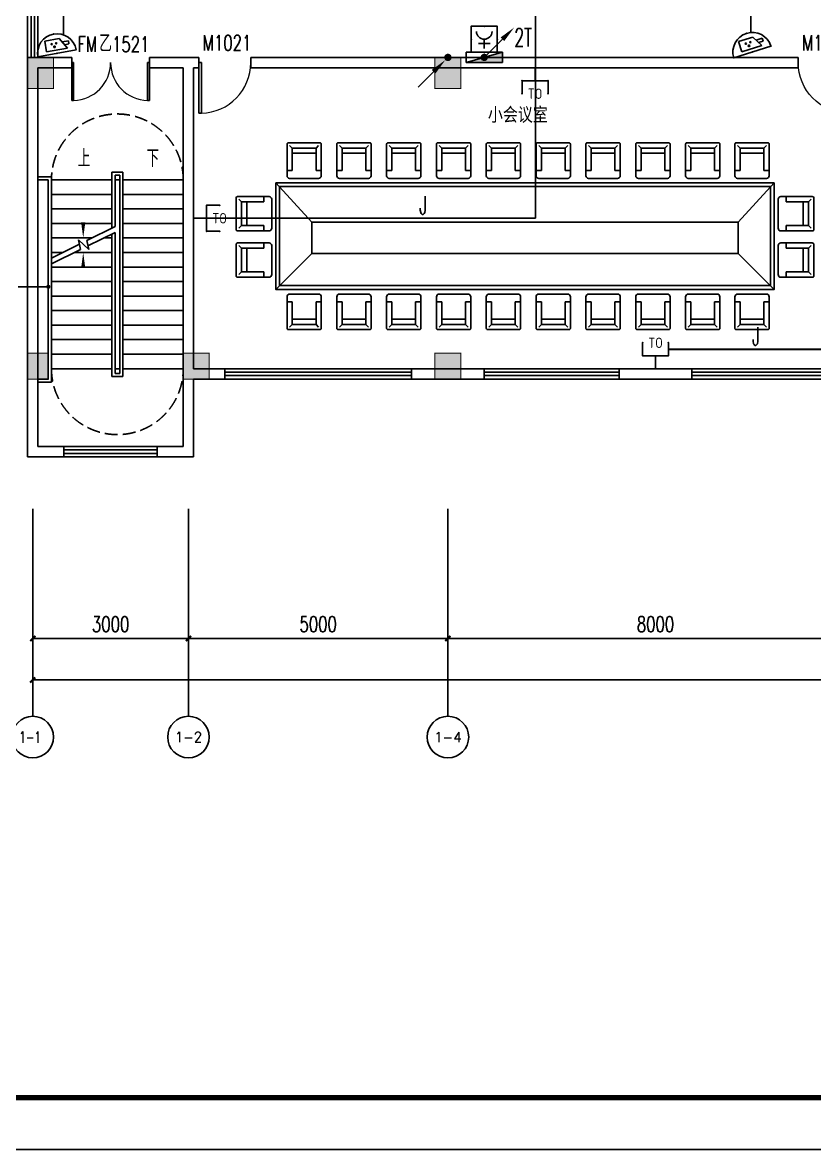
# Model space of a CAD drawing. Extents: x -6243262 to 3079315, y -2914302 to 172723.
# Drawn here: x -5780678 to -5765419, y -799772 to -778051 of the extents above; entities that cross this region are included whole.
import ezdxf
from ezdxf.enums import TextEntityAlignment as Align

# ---------------------------------------------------------------- set-up
doc = ezdxf.new("R2010")
doc.units = 0
doc.header["$LTSCALE"] = 1000
doc.linetypes.add('DASH', pattern=[0.35, 0.25, -0.1])
doc.linetypes.add('DOTE', pattern=[2.42, 2, -0.2, 0.02, -0.2])
for name, color, linetype in [('0-柱网', 2, 'Continuous'), ('AXIS', 3, 'Continuous'), ('AXIS_TEXT', 7, 'Continuous'), ('DIM_LEAD', 3, 'Continuous'), ('DIM_SYMB', 3, 'Continuous'), ('DOOR_FIRE', 4, 'Continuous'), ('DOOR_FIRE_TEXT', 7, 'Continuous'), ('EQUIP-安防', 3, 'Continuous'), ('EQUIP-消防', 3, 'Continuous'), ('EQUIP-通讯', 3, 'Continuous'), ('EQUIP_消火栓', 7, 'Continuous'), ('fur', 253, 'Continuous'), ('HANDRAIL', 3, 'Continuous'), ('LWIRE', 4, 'Continuous'), ('PUB_TEXT', 7, 'Continuous'), ('PUB_TITLE', 4, 'Continuous'), ('STAIR', 2, 'Continuous'), ('TEL_TEXT', 7, 'Continuous'), ('WALL', 9, 'Continuous'), ('WINDOW', 4, 'Continuous'), ('WINDOW_TEXT', 7, 'Continuous'), ('WIRE-消防', 5, 'DOTE'), ('WIRE-通讯', 4, 'Continuous')]:
    doc.layers.add(name, color=color, linetype=linetype)
doc.styles.add('-宋体', font='', dxfattribs={"width": 0.8})
doc.styles.add('_TCH_AXIS', font='COMPLEX', dxfattribs={"bigfont": 'GBCBIG'})
doc.styles.add('_TCH_DIM', font='SIMPLEX', dxfattribs={"bigfont": 'GBCBIG'})
doc.styles.add('_TCH_DIM_T3', font='SIMPLEX', dxfattribs={"width": 0.705882, "bigfont": 'GBCBIG'})
doc.styles.add('_TCH_WINDOW', font='SIMPLEX', dxfattribs={"height": 3.5, "bigfont": 'GBCBIG'})
doc.styles.add('_TEL_ATTDEF', font='gbenor', dxfattribs={"bigfont": 'gbcbig'})
doc.styles.add('_TEL_DIM', font='SIMPLEX', dxfattribs={"width": 0.8, "height": 3.5, "bigfont": 'HZTXT'})
doc.styles.add('COMPLEX', font='COMPLEX')
doc.styles.get("Standard").update_dxf_attribs({"font": 'gbenor.shx', "bigfont": 'gbcbig.shx'})
doc.styles.get('-宋体').set_extended_font_data('SimSun')
doc.dimstyles.new('_TCH_ARCH&&100', dxfattribs={"dimtxt": 297.5, "dimasz": 100, "dimexe": 250, "dimexo": 300, "dimgap": 126.25, "dimtad": 1, "dimdec": 0, "dimzin": 0, "dimdsep": 46, "dimtxsty": '_TCH_DIM_T3', "dimblk": 'ARCHTICK', "dimcen": 0.09, "dimclrt": 7, "dimazin": 2, "dimtfac": 1, "dimtdec": 0, "dimtix": 1, "dimtmove": 2, "dimatfit": 3, "dimfxl": 0, "dimtolj": 1, "dimtzin": 0, "dimarcsym": 0})

# ---------------------------------------------------------------- blocks, each defined once
blk = doc.blocks.new('1#柱网')
at = {"layer": '0-柱网'}
for points in [[(494005, 85967), (494005, 85367), (494505, 85367), (494505, 85967)], [(501855, 85967), (501855, 85367), (502355, 85367), (502355, 85967)], [(494005, 80267), (494005, 79767), (494405, 79767), (494405, 80267)], [(497005, 80267), (497005, 79767), (497505, 79767), (497505, 80267)], [(501855, 80267), (501855, 79767), (502355, 79767), (502355, 80267)]]:
    blk.add_hatch(color=0, dxfattribs=at).paths.add_polyline_path(points)
at = {"layer": '0-柱网', "color": 0, "const_width": 20}
for points in [[(494005, 85967), (494005, 85367), (494505, 85367), (494505, 85967), (494005, 85967)], [(501855, 85967), (501855, 85367), (502355, 85367), (502355, 85967), (501855, 85967)], [(494005, 80267), (494005, 79767), (494405, 79767), (494405, 80267), (494005, 80267)], [(497005, 80267), (497005, 79767), (497505, 79767), (497505, 80267), (497005, 80267)], [(501855, 80267), (501855, 79767), (502355, 79767), (502355, 80267), (501855, 80267)]]:
    blk.add_lwpolyline(points, dxfattribs=at)
blk = doc.blocks.new('_AXISO')
at = {"color": 0}
blk.add_circle((0, 0), 0.5, dxfattribs=at)
at = {"layer": 'AXIS_TEXT', "color": 0, "style": 'COMPLEX', "width": 1.041667}
blk.add_attdef('A', text='', height=0.56, dxfattribs=at).set_placement((-0.25, -0.28), (0.25, -0.28), align=Align.FIT)
blk = doc.blocks.new('$WINLIB2D$00000001')
at = {"color": 0}
for points in [[(-0.5, 0.5), (-0.5, -0.5)], [(-0.5, 0.5), (0.5, 0.5)], [(0.5, -0.5), (0.5, 0.5)], [(0.5, 0.1667), (-0.5, 0.1667)], [(0.5, -0.1667), (-0.5, -0.1667)], [(-0.5, -0.5), (0.5, -0.5)]]:
    blk.add_lwpolyline(points, dxfattribs=at)
blk = doc.blocks.new('$DorLib2D$00000001')
at = {"color": 0}
for p, q in [((0.45, 0.975), (0.5, 0.975)), ((0.45, 0), (0.45, 0.975)), ((0.5, 0), (0.5, 0.975)), ((0.5, 0), (0.45, 0))]:
    blk.add_line(p, q, dxfattribs=at)
at = {"color": 0, "lineweight": 13}
blk.add_arc((0.475, 0), 0.975, 91.4693, 180, dxfattribs=at)
blk = doc.blocks.new('$DorLib2D$00000002')
at = {"color": 0}
for p, q in [((-0.5, 0), (-0.5, 0.4875)), ((-0.475, 0.4875), (-0.5, 0.4875)), ((-0.475, 0), (-0.475, 0.4875)), ((0.475, 0), (0.475, 0.4875)), ((0.475, 0.4875), (0.5, 0.4875)), ((0.5, 0), (0.5, 0.4875)), ((-0.5, 0), (-0.475, 0)), ((0.5, 0), (0.475, 0))]:
    blk.add_line(p, q, dxfattribs=at)
at = {"color": 0, "lineweight": 13}
for centre, start, end in [((-0.4875, 0), 0, 88.53072), ((0.4875, 0), 91.46928, 180)]:
    blk.add_arc(centre, 0.4875, start, end, dxfattribs=at)
blk = doc.blocks.new('_ArchTick')
at = {"color": 0, "linetype": 'ByBlock', "const_width": 0.4}
blk.add_lwpolyline([(-0.5, -0.5), (0.5, 0.5)], dxfattribs=at)
blk = doc.blocks.new('*D86')
at = {"layer": 'AXIS', "color": 0, "lineweight": -2, "transparency": 16777216}
for p, q in [((1357095, -788352), (1357095, -791602)), ((1397095, -788352), (1397095, -791602)), ((1357095, -791352), (1397095, -791352))]:
    blk.add_line(p, q, dxfattribs=at)
at = {"layer": 'Defpoints', "color": 0, "transparency": 16777216}
for p in [(1357095, -788052), (1397095, -788052), (1397095, -791352)]:
    blk.add_point(p, dxfattribs=at)
at = {"layer": 'AXIS', "color": 0, "lineweight": -2, "transparency": 16777216, "xscale": 100, "yscale": 100, "zscale": 100, "rotation": 180}
blk.add_blockref('_ArchTick', (1357095, -791352), dxfattribs=at)
at = {"layer": 'AXIS', "color": 0, "lineweight": -2, "transparency": 16777216, "xscale": 100, "yscale": 100, "zscale": 100}
blk.add_blockref('_ArchTick', (1397095, -791352), dxfattribs=at)
at = {"layer": 'AXIS', "color": 7, "transparency": 16777216, "insert": (1377095, -791077), "char_height": 297.5, "attachment_point": 5, "style": '_TCH_DIM_T3'}
blk.add_mtext('\\A1;40000', dxfattribs=at)
blk = doc.blocks.new('*D94')
at = {"layer": 'AXIS', "color": 0, "lineweight": -2, "transparency": 16777216}
for p, q in [((1365095, -788352), (1365095, -790802)), ((1373095, -788352), (1373095, -790802)), ((1365095, -790552), (1373095, -790552))]:
    blk.add_line(p, q, dxfattribs=at)
at = {"layer": 'Defpoints', "color": 0, "transparency": 16777216}
for p in [(1365095, -788052), (1373095, -788052), (1373095, -790552)]:
    blk.add_point(p, dxfattribs=at)
at = {"layer": 'AXIS', "color": 0, "lineweight": -2, "transparency": 16777216, "xscale": 100, "yscale": 100, "zscale": 100, "rotation": 180}
blk.add_blockref('_ArchTick', (1365095, -790552), dxfattribs=at)
at = {"layer": 'AXIS', "color": 0, "lineweight": -2, "transparency": 16777216, "xscale": 100, "yscale": 100, "zscale": 100}
blk.add_blockref('_ArchTick', (1373095, -790552), dxfattribs=at)
at = {"layer": 'AXIS', "color": 7, "transparency": 16777216, "insert": (1369095, -790277), "char_height": 297.5, "attachment_point": 5, "style": '_TCH_DIM_T3'}
blk.add_mtext('\\A1;8000', dxfattribs=at)
blk = doc.blocks.new('*D95')
at = {"layer": 'AXIS', "color": 0, "lineweight": -2, "transparency": 16777216}
for p, q in [((1360095, -788352), (1360095, -790802)), ((1365095, -788352), (1365095, -790802)), ((1360095, -790552), (1365095, -790552))]:
    blk.add_line(p, q, dxfattribs=at)
at = {"layer": 'Defpoints', "color": 0, "transparency": 16777216}
for p in [(1360095, -788052), (1365095, -788052), (1365095, -790552)]:
    blk.add_point(p, dxfattribs=at)
at = {"layer": 'AXIS', "color": 0, "lineweight": -2, "transparency": 16777216, "xscale": 100, "yscale": 100, "zscale": 100, "rotation": 180}
blk.add_blockref('_ArchTick', (1360095, -790552), dxfattribs=at)
at = {"layer": 'AXIS', "color": 0, "lineweight": -2, "transparency": 16777216, "xscale": 100, "yscale": 100, "zscale": 100}
blk.add_blockref('_ArchTick', (1365095, -790552), dxfattribs=at)
at = {"layer": 'AXIS', "color": 7, "transparency": 16777216, "insert": (1362595, -790277), "char_height": 297.5, "attachment_point": 5, "style": '_TCH_DIM_T3'}
blk.add_mtext('\\A1;5000', dxfattribs=at)
blk = doc.blocks.new('*D96')
at = {"layer": 'AXIS', "color": 0, "lineweight": -2, "transparency": 16777216}
for p, q in [((1357095, -788352), (1357095, -790802)), ((1360095, -788352), (1360095, -790802)), ((1357095, -790552), (1360095, -790552))]:
    blk.add_line(p, q, dxfattribs=at)
at = {"layer": 'Defpoints', "color": 0, "transparency": 16777216}
for p in [(1357095, -788052), (1360095, -788052), (1360095, -790552)]:
    blk.add_point(p, dxfattribs=at)
at = {"layer": 'AXIS', "color": 0, "lineweight": -2, "transparency": 16777216, "xscale": 100, "yscale": 100, "zscale": 100, "rotation": 180}
blk.add_blockref('_ArchTick', (1357095, -790552), dxfattribs=at)
at = {"layer": 'AXIS', "color": 0, "lineweight": -2, "transparency": 16777216, "xscale": 100, "yscale": 100, "zscale": 100}
blk.add_blockref('_ArchTick', (1360095, -790552), dxfattribs=at)
at = {"layer": 'AXIS', "color": 7, "transparency": 16777216, "insert": (1358595, -790277), "char_height": 297.5, "attachment_point": 5, "style": '_TCH_DIM_T3'}
blk.add_mtext('\\A1;3000', dxfattribs=at)
blk = doc.blocks.new('$equip$00001847')
for p, q in [((-0.5, 0.499), (-0.5, 0.999)), ((0.5, 0.999), (0.5, 0.499)), ((0.5, 0.499), (-0.5, 0.499)), ((0, 0.5), (0, 0))]:
    blk.add_line(p, q)
for p in [(-0.5, 0.999), (0.5, 0.999), (-0.5, 0.499), (0.5, 0.499), (0, 0)]:
    blk.add_point(p)
at = {"color": 7, "style": '_TEL_DIM'}
blk.add_attdef('$TEXT$', text='', height=0.4, dxfattribs=at).set_placement((0, 0.999), align=Align.MIDDLE_CENTER)
at = {"color": 7, "style": '_TEL_DIM', "flags": 1}
blk.add_attdef('A', text='', height=0.00002, dxfattribs=at).set_placement((0, 0), align=Align.MIDDLE_CENTER)
blk = doc.blocks.new('$equip$00002353')
for p, q in [((0.75, 0), (-0.75, 0)), ((-0.517, -0.393), (-0.517, -0.273)), ((-0.517, -0.273), (-0.341, -0.273)), ((-0.517, -0.393), (-0.273, -0.393)), ((-0.427, -0.123), (0.383, -0.123)), ((-0.427, -0.123), (-0.187, -0.543)), ((0.383, -0.123), (0.383, -0.543)), ((0.383, -0.543), (-0.187, -0.543))]:
    blk.add_line(p, q)
at = {"const_width": 0.04}
for points in [[(-0.75, 0), (-0.779, 0)], [(0.75, 0), (0.779, 0)]]:
    blk.add_lwpolyline(points, dxfattribs=at)
blk.add_lwpolyline([(0.75, 0, -1), (-0.75, 0), (0.75, 0), (0.75, 0, -1), (-0.75, 0, -1.517539)], format="xyb", dxfattribs=at)
for centre, radius in [((-0.038, -0.38), 0.024), ((0.052, -0.26), 0.03), ((0.142, -0.38), 0.024)]:
    blk.add_circle(centre, radius)
blk.add_arc((0, 0), 0.75, 180, 0)
for p in [(-0.75, 0), (0, 0), (0.75, 0), (0, -0.75)]:
    blk.add_point(p)
for points in [[(-0.059, -0.368), (-0.017, -0.368), (-0.062, -0.38), (-0.014, -0.38)], [(-0.059, -0.392), (-0.017, -0.392), (-0.062, -0.38), (-0.014, -0.38)], [(-0.05, -0.359), (-0.026, -0.359), (-0.059, -0.368), (-0.017, -0.368)], [(-0.05, -0.401), (-0.026, -0.401), (-0.059, -0.392), (-0.017, -0.392)], [(-0.038, -0.356), (-0.038, -0.356), (-0.05, -0.359), (-0.026, -0.359)], [(-0.038, -0.404), (-0.038, -0.404), (-0.05, -0.401), (-0.026, -0.401)], [(0.026, -0.245), (0.078, -0.245), (0.022, -0.26), (0.082, -0.26)], [(0.026, -0.275), (0.078, -0.275), (0.022, -0.26), (0.082, -0.26)], [(0.037, -0.234), (0.067, -0.234), (0.026, -0.245), (0.078, -0.245)], [(0.037, -0.286), (0.067, -0.286), (0.026, -0.275), (0.078, -0.275)], [(0.052, -0.23), (0.052, -0.23), (0.037, -0.234), (0.067, -0.234)], [(0.052, -0.29), (0.052, -0.29), (0.037, -0.286), (0.067, -0.286)], [(0.121, -0.368), (0.163, -0.368), (0.118, -0.38), (0.166, -0.38)], [(0.121, -0.392), (0.163, -0.392), (0.118, -0.38), (0.166, -0.38)], [(0.13, -0.359), (0.154, -0.359), (0.121, -0.368), (0.163, -0.368)], [(0.13, -0.401), (0.154, -0.401), (0.121, -0.392), (0.163, -0.392)], [(0.142, -0.356), (0.142, -0.356), (0.13, -0.359), (0.154, -0.359)], [(0.142, -0.404), (0.142, -0.404), (0.13, -0.401), (0.154, -0.401)]]:
    blk.add_solid(points)
at = {"color": 7, "style": '_TEL_DIM', "flags": 1}
blk.add_attdef('A', text='', height=0.00002, dxfattribs=at).set_placement((0, 0), align=Align.MIDDLE_CENTER)
blk = doc.blocks.new('$equip$00002656')
for p, q in [((-0.5, 1), (-0.5, 0)), ((0.5, 1), (-0.5, 1)), ((0.5, 0), (0.5, 1)), ((0, 0.5), (0, 0.15)), ((-0.5, 0), (0.5, 0)), ((-0.219, 0.331), (0.222, 0.331))]:
    blk.add_line(p, q)
at = {"const_width": 0.04}
blk.add_lwpolyline([(-0.5, 1), (0.5, 1), (0.5, 0), (-0.5, 0), (-0.5, 1), (0.5, 1)], dxfattribs=at)
blk.add_arc((0, 0.8), 0.3, 180, 0)
for p in [(0, 1), (-0.5, 0.5), (0.5, 0.5), (0, 0)]:
    blk.add_point(p)
at = {"color": 7, "flags": 1}
for tag, height, p in [('B', 0.4, (0.762, 0.292)), ('A', 0.00002, (0, 0))]:
    blk.add_attdef(tag, text='', height=height, dxfattribs=at).set_placement(p, align=Align.MIDDLE_CENTER)
blk = doc.blocks.new('$TelecSys$00000081')
for p, q in [((0.104, 0.104), (0.104, 0.104)), ((-0.104, -0.104), (-0.104, -0.104)), ((-1.15, -1.15), (-0.55, -0.55))]:
    blk.add_line(p, q)
at = {"const_width": 0.142}
blk.add_lwpolyline([(0.071, 0, 1), (-0.071, 0, 1)], format="xyb", close=True, dxfattribs=at)
blk.add_solid([(-0.62, -0.48), (-0.48, -0.62), (-0.1, -0.1)])
at = {"width": 0.8, "flags": 9}
blk.add_attdef('A', (0, 0), '', height=0.00002, rotation=180, dxfattribs=at)
blk = doc.blocks.new('$TelecSys$00000079')
for p, q in [((0.7, 0.7), (0, 0)), ((0.104, 0.104), (0.104, 0.104)), ((-0.104, -0.104), (-0.104, -0.104))]:
    blk.add_line(p, q)
at = {"const_width": 0.142}
blk.add_lwpolyline([(-0.071, 0, 1), (0.071, 0, 1)], format="xyb", close=True, dxfattribs=at)
blk.add_solid([(0.63, 0.77), (0.77, 0.63), (1.15, 1.15)])
at = {"width": 0.8, "flags": 9}
blk.add_attdef('A', (0, 0), '', height=0.00002, dxfattribs=at)
blk = doc.blocks.new('$TwtSys$00000434')
for p, q in [((-0.5, 0.5), (-0.5, -0.5)), ((-0.5, -0.5), (0.5, 0.5)), ((0.5, 0.5), (-0.5, 0.5)), ((0.5, -0.5), (0.5, 0.5)), ((-0.5, -0.5), (0.5, -0.5))]:
    blk.add_line(p, q)
blk.add_solid([(0.5, -0.5), (0.5, 0.5), (-0.5, -0.5)])
blk = doc.blocks.new('22')
at = {"color": 8, "linetype": 'DASH'}
for centre, start, end in [((1358725.1, -781712.2), 359.99984, 180.00017), ((1358725.1, -785352.2), 179.99983, 0.00016)]:
    blk.add_arc(centre, 1270, start, end, dxfattribs=at)
at = {"layer": 'AXIS', "color": 8}
for p, q in [((1357095.1, -788052.2), (1357095.1, -792052.2)), ((1360095.1, -788052.2), (1360095.1, -792052.2)), ((1365095.1, -788052.2), (1365095.1, -792052.2))]:
    blk.add_line(p, q, dxfattribs=at)
at = {"layer": 'DIM_LEAD', "color": 8}
blk.add_line((1357395.1, -783772.2), (1356811.4, -783772.2), dxfattribs=at)
at = {"layer": 'DIM_LEAD', "color": 8, "const_width": 40}
blk.add_lwpolyline([(1357415.1, -783772.2, 1), (1357375.1, -783772.2, 1)], format="xyb", close=True, dxfattribs=at)
at = {"layer": 'DIM_SYMB', "color": 8}
for points in [[(1358067.6, -781572.2, 0, 0, 0), (1358067.6, -782832.2, 0, 80, 0), (1358067.6, -782532.2, 0, 0, 0)], [(1359382.6, -781572.2, 0, 0, 0), (1359382.6, -786102.2, 0, 0, 0), (1358067.6, -786102.2, 0, 0, 0), (1358067.6, -783112.2, 0, 80, 0), (1358067.6, -783412.2, 0, 0, 0)]]:
    blk.add_lwpolyline(points, format="xyseb", dxfattribs=at)
at = {"layer": 'fur', "color": 8}
for p, q in [((1362095.8, -781099.1), (1362045, -781048.3)), ((1362095.8, -781530.9), (1362095.8, -781099.1)), ((1362095.8, -781099.1), (1362553, -781099.1)), ((1362553, -781099.1), (1362603.8, -781048.3)), ((1362553, -781099.1), (1362553, -781530.9)), ((1363055.8, -781099.1), (1363005, -781048.3)), ((1363055.8, -781530.9), (1363055.8, -781099.1)), ((1363055.8, -781099.1), (1363513, -781099.1)), ((1363513, -781099.1), (1363563.8, -781048.3)), ((1363513, -781099.1), (1363513, -781530.9)), ((1364015.8, -781099.1), (1363965, -781048.3)), ((1364015.8, -781530.9), (1364015.8, -781099.1)), ((1364015.8, -781099.1), (1364473, -781099.1)), ((1364473, -781099.1), (1364523.8, -781048.3)), ((1364473, -781099.1), (1364473, -781530.9)), ((1364975.8, -781099.1), (1364925, -781048.3)), ((1364975.8, -781530.9), (1364975.8, -781099.1)), ((1364975.8, -781099.1), (1365433, -781099.1)), ((1365433, -781099.1), (1365483.8, -781048.3)), ((1365433, -781099.1), (1365433, -781530.9)), ((1365935.8, -781099.1), (1365885, -781048.3)), ((1365935.8, -781530.9), (1365935.8, -781099.1)), ((1365935.8, -781099.1), (1366393, -781099.1)), ((1366393, -781099.1), (1366443.8, -781048.3)), ((1366393, -781099.1), (1366393, -781530.9)), ((1366895.8, -781099.1), (1366845, -781048.3)), ((1366895.8, -781530.9), (1366895.8, -781099.1)), ((1366895.8, -781099.1), (1367353, -781099.1)), ((1367353, -781099.1), (1367403.8, -781048.3)), ((1367353, -781099.1), (1367353, -781530.9)), ((1367855.8, -781099.1), (1367805, -781048.3)), ((1367855.8, -781530.9), (1367855.8, -781099.1)), ((1367855.8, -781099.1), (1368313, -781099.1)), ((1368313, -781099.1), (1368363.8, -781048.3)), ((1368313, -781099.1), (1368313, -781530.9)), ((1368815.8, -781099.1), (1368765, -781048.3)), ((1368815.8, -781530.9), (1368815.8, -781099.1)), ((1368815.8, -781099.1), (1369273, -781099.1)), ((1369273, -781099.1), (1369323.8, -781048.3)), ((1369273, -781099.1), (1369273, -781530.9)), ((1369775.8, -781099.1), (1369725, -781048.3)), ((1369775.8, -781530.9), (1369775.8, -781099.1)), ((1369775.8, -781099.1), (1370233, -781099.1)), ((1370233, -781099.1), (1370283.8, -781048.3)), ((1370233, -781099.1), (1370233, -781530.9)), ((1370726.8, -781099.1), (1370676, -781048.3)), ((1370726.8, -781530.9), (1370726.8, -781099.1)), ((1370726.8, -781099.1), (1371184, -781099.1)), ((1371184, -781099.1), (1371234.8, -781048.3)), ((1371184, -781099.1), (1371184, -781530.9)), ((1362095.8, -781200.7), (1362553, -781200.7)), ((1363055.8, -781200.7), (1363513, -781200.7)), ((1364015.8, -781200.7), (1364473, -781200.7)), ((1364975.8, -781200.7), (1365433, -781200.7)), ((1365935.8, -781200.7), (1366393, -781200.7)), ((1366895.8, -781200.7), (1367353, -781200.7)), ((1367855.8, -781200.7), (1368313, -781200.7)), ((1368815.8, -781200.7), (1369273, -781200.7)), ((1369775.8, -781200.7), (1370233, -781200.7)), ((1370726.8, -781200.7), (1371184, -781200.7)), ((1362095.8, -781530.9), (1361994.2, -781530.9)), ((1362654.6, -781530.9), (1362553, -781530.9)), ((1363055.8, -781530.9), (1362954.2, -781530.9)), ((1363614.6, -781530.9), (1363513, -781530.9)), ((1364015.8, -781530.9), (1363914.2, -781530.9)), ((1364574.6, -781530.9), (1364473, -781530.9)), ((1364975.8, -781530.9), (1364874.2, -781530.9)), ((1365534.6, -781530.9), (1365433, -781530.9)), ((1365935.8, -781530.9), (1365834.2, -781530.9)), ((1366494.6, -781530.9), (1366393, -781530.9)), ((1366895.8, -781530.9), (1366794.2, -781530.9)), ((1367454.6, -781530.9), (1367353, -781530.9)), ((1367855.8, -781530.9), (1367754.2, -781530.9)), ((1368414.6, -781530.9), (1368313, -781530.9)), ((1368815.8, -781530.9), (1368714.2, -781530.9)), ((1369374.6, -781530.9), (1369273, -781530.9)), ((1369775.8, -781530.9), (1369674.2, -781530.9)), ((1370334.6, -781530.9), (1370233, -781530.9)), ((1370726.8, -781530.9), (1370625.2, -781530.9)), ((1371285.6, -781530.9), (1371184, -781530.9)), ((1362473.4, -782528.7), (1361780.4, -781769.9)), ((1371307.5, -781841.9), (1361852.4, -781841.9)), ((1361852.4, -781841.9), (1361852.4, -783755.1)), ((1371379.5, -781769.1), (1370686.5, -782528)), ((1371307.5, -783754.4), (1371307.5, -781841.1)), ((1361115.6, -782136.6), (1361064.8, -782085.8)), ((1361547.4, -782136.6), (1361115.6, -782136.6)), ((1361115.6, -782136.6), (1361115.6, -782593.8)), ((1361217.2, -782136.6), (1361217.2, -782593.8)), ((1361547.4, -782136.6), (1361547.4, -782035)), ((1371611.8, -782136.6), (1371611.8, -782035)), ((1371611.8, -782136.6), (1372043.6, -782136.6)), ((1371942, -782136.6), (1371942, -782593.8)), ((1372043.6, -782136.6), (1372094.4, -782085.8)), ((1372043.6, -782136.6), (1372043.6, -782593.8)), ((1361115.6, -782593.8), (1361064.8, -782644.6)), ((1361115.6, -782593.8), (1361547.4, -782593.8)), ((1361547.4, -782695.4), (1361547.4, -782593.8)), ((1370686.5, -782528.7), (1362473.4, -782528.7)), ((1362473.4, -782528.7), (1362473.4, -783134.1)), ((1370686.5, -783134.1), (1370686.5, -782528)), ((1371611.8, -782695.4), (1371611.8, -782593.8)), ((1372043.6, -782593.8), (1371611.8, -782593.8)), ((1372043.6, -782593.8), (1372094.4, -782644.6)), ((1361115.6, -783030.5), (1361064.8, -782979.7)), ((1361547.4, -783030.5), (1361115.6, -783030.5)), ((1361115.6, -783030.5), (1361115.6, -783487.7)), ((1361217.2, -783030.5), (1361217.2, -783487.7)), ((1361547.4, -783030.5), (1361547.4, -782928.9)), ((1371611.8, -783030.5), (1371611.8, -782928.9)), ((1371611.8, -783030.5), (1372043.6, -783030.5)), ((1371942, -783030.5), (1371942, -783487.7)), ((1372043.6, -783030.5), (1372094.4, -782979.7)), ((1372043.6, -783030.5), (1372043.6, -783487.7)), ((1362473.4, -783134.1), (1361780.4, -783827.1)), ((1362473.4, -783134.1), (1370686.5, -783134.1)), ((1370686.5, -783133.4), (1371379.5, -783826.4)), ((1361115.6, -783487.7), (1361064.8, -783538.5)), ((1361115.6, -783487.7), (1361547.4, -783487.7)), ((1361547.4, -783589.3), (1361547.4, -783487.7)), ((1371611.8, -783589.3), (1371611.8, -783487.7)), ((1372043.6, -783487.7), (1371611.8, -783487.7)), ((1372043.6, -783487.7), (1372094.4, -783538.5)), ((1371307.5, -783748.2), (1361852.4, -783748.2)), ((1362095.8, -784066.1), (1361994.2, -784066.1)), ((1362095.8, -784066.1), (1362095.8, -784497.9)), ((1362553, -784497.9), (1362553, -784066.1)), ((1362654.6, -784066.1), (1362553, -784066.1)), ((1363055.8, -784066.1), (1362954.2, -784066.1)), ((1363055.8, -784066.1), (1363055.8, -784497.9)), ((1363513, -784497.9), (1363513, -784066.1)), ((1363614.6, -784066.1), (1363513, -784066.1)), ((1364015.8, -784066.1), (1363914.2, -784066.1)), ((1364015.8, -784066.1), (1364015.8, -784497.9)), ((1364473, -784497.9), (1364473, -784066.1)), ((1364574.6, -784066.1), (1364473, -784066.1)), ((1364975.8, -784066.1), (1364874.2, -784066.1)), ((1364975.8, -784066.1), (1364975.8, -784497.9)), ((1365433, -784497.9), (1365433, -784066.1)), ((1365534.6, -784066.1), (1365433, -784066.1)), ((1365935.8, -784066.1), (1365834.2, -784066.1)), ((1365935.8, -784066.1), (1365935.8, -784497.9)), ((1366393, -784497.9), (1366393, -784066.1)), ((1366494.6, -784066.1), (1366393, -784066.1)), ((1366895.8, -784066.1), (1366794.2, -784066.1)), ((1366895.8, -784066.1), (1366895.8, -784497.9)), ((1367353, -784497.9), (1367353, -784066.1)), ((1367454.6, -784066.1), (1367353, -784066.1)), ((1367855.8, -784066.1), (1367754.2, -784066.1)), ((1367855.8, -784066.1), (1367855.8, -784497.9)), ((1368313, -784497.9), (1368313, -784066.1)), ((1368414.6, -784066.1), (1368313, -784066.1)), ((1368815.8, -784066.1), (1368714.2, -784066.1)), ((1368815.8, -784066.1), (1368815.8, -784497.9)), ((1369273, -784497.9), (1369273, -784066.1)), ((1369374.6, -784066.1), (1369273, -784066.1)), ((1369775.8, -784066.1), (1369674.2, -784066.1)), ((1369775.8, -784066.1), (1369775.8, -784497.9)), ((1370233, -784497.9), (1370233, -784066.1)), ((1370334.6, -784066.1), (1370233, -784066.1)), ((1370726.8, -784066.1), (1370625.2, -784066.1)), ((1370726.8, -784066.1), (1370726.8, -784497.9)), ((1371184, -784497.9), (1371184, -784066.1)), ((1371285.6, -784066.1), (1371184, -784066.1)), ((1362095.8, -784497.9), (1362045, -784548.7)), ((1362095.8, -784396.3), (1362553, -784396.3)), ((1362095.8, -784497.9), (1362553, -784497.9)), ((1362553, -784497.9), (1362603.8, -784548.7)), ((1363055.8, -784497.9), (1363005, -784548.7)), ((1363055.8, -784396.3), (1363513, -784396.3)), ((1363055.8, -784497.9), (1363513, -784497.9)), ((1363513, -784497.9), (1363563.8, -784548.7)), ((1364015.8, -784497.9), (1363965, -784548.7)), ((1364015.8, -784396.3), (1364473, -784396.3)), ((1364015.8, -784497.9), (1364473, -784497.9)), ((1364473, -784497.9), (1364523.8, -784548.7)), ((1364975.8, -784497.9), (1364925, -784548.7)), ((1364975.8, -784396.3), (1365433, -784396.3)), ((1364975.8, -784497.9), (1365433, -784497.9)), ((1365433, -784497.9), (1365483.8, -784548.7)), ((1365935.8, -784497.9), (1365885, -784548.7)), ((1365935.8, -784396.3), (1366393, -784396.3)), ((1365935.8, -784497.9), (1366393, -784497.9)), ((1366393, -784497.9), (1366443.8, -784548.7)), ((1366895.8, -784497.9), (1366845, -784548.7)), ((1366895.8, -784396.3), (1367353, -784396.3)), ((1366895.8, -784497.9), (1367353, -784497.9)), ((1367353, -784497.9), (1367403.8, -784548.7)), ((1367855.8, -784497.9), (1367805, -784548.7)), ((1367855.8, -784396.3), (1368313, -784396.3)), ((1367855.8, -784497.9), (1368313, -784497.9)), ((1368313, -784497.9), (1368363.8, -784548.7)), ((1368815.8, -784497.9), (1368765, -784548.7)), ((1368815.8, -784396.3), (1369273, -784396.3)), ((1368815.8, -784497.9), (1369273, -784497.9)), ((1369273, -784497.9), (1369323.8, -784548.7)), ((1369775.8, -784497.9), (1369725, -784548.7)), ((1369775.8, -784396.3), (1370233, -784396.3)), ((1369775.8, -784497.9), (1370233, -784497.9)), ((1370233, -784497.9), (1370283.8, -784548.7)), ((1370726.8, -784497.9), (1370676, -784548.7)), ((1370726.8, -784396.3), (1371184, -784396.3)), ((1370726.8, -784497.9), (1371184, -784497.9)), ((1371184, -784497.9), (1371234.8, -784548.7))]:
    blk.add_line(p, q, dxfattribs=at)
for points in [[(1361994.2, -781632.5), (1361994.2, -781022.9, -0.4142136), (1362019.6, -780997.5), (1362629.2, -780997.5, -0.4142136), (1362654.6, -781022.9), (1362654.6, -781632.5, -0.4142136), (1362603.8, -781683.3), (1362045, -781683.3, -0.4142136)], [(1362954.2, -781632.5), (1362954.2, -781022.9, -0.4142136), (1362979.6, -780997.5), (1363589.2, -780997.5, -0.4142136), (1363614.6, -781022.9), (1363614.6, -781632.5, -0.4142136), (1363563.8, -781683.3), (1363005, -781683.3, -0.4142136)], [(1363914.2, -781632.5), (1363914.2, -781022.9, -0.4142136), (1363939.6, -780997.5), (1364549.2, -780997.5, -0.4142136), (1364574.6, -781022.9), (1364574.6, -781632.5, -0.4142136), (1364523.8, -781683.3), (1363965, -781683.3, -0.4142136)], [(1364874.2, -781632.5), (1364874.2, -781022.9, -0.4142136), (1364899.6, -780997.5), (1365509.2, -780997.5, -0.4142136), (1365534.6, -781022.9), (1365534.6, -781632.5, -0.4142136), (1365483.8, -781683.3), (1364925, -781683.3, -0.4142136)], [(1365834.2, -781632.5), (1365834.2, -781022.9, -0.4142136), (1365859.6, -780997.5), (1366469.2, -780997.5, -0.4142136), (1366494.6, -781022.9), (1366494.6, -781632.5, -0.4142136), (1366443.8, -781683.3), (1365885, -781683.3, -0.4142136)], [(1366794.2, -781632.5), (1366794.2, -781022.9, -0.4142136), (1366819.6, -780997.5), (1367429.2, -780997.5, -0.4142136), (1367454.6, -781022.9), (1367454.6, -781632.5, -0.4142136), (1367403.8, -781683.3), (1366845, -781683.3, -0.4142136)], [(1367754.2, -781632.5), (1367754.2, -781022.9, -0.4142136), (1367779.6, -780997.5), (1368389.2, -780997.5, -0.4142136), (1368414.6, -781022.9), (1368414.6, -781632.5, -0.4142136), (1368363.8, -781683.3), (1367805, -781683.3, -0.4142136)], [(1368714.2, -781632.5), (1368714.2, -781022.9, -0.4142136), (1368739.6, -780997.5), (1369349.2, -780997.5, -0.4142136), (1369374.6, -781022.9), (1369374.6, -781632.5, -0.4142136), (1369323.8, -781683.3), (1368765, -781683.3, -0.4142136)], [(1369674.2, -781632.5), (1369674.2, -781022.9, -0.4142136), (1369699.6, -780997.5), (1370309.2, -780997.5, -0.4142136), (1370334.6, -781022.9), (1370334.6, -781632.5, -0.4142136), (1370283.8, -781683.3), (1369725, -781683.3, -0.4142136)], [(1370625.2, -781632.5), (1370625.2, -781022.9, -0.4142136), (1370650.6, -780997.5), (1371260.2, -780997.5, -0.4142136), (1371285.6, -781022.9), (1371285.6, -781632.5, -0.4142136), (1371234.8, -781683.3), (1370676, -781683.3, -0.4142136)], [(1361699.8, -782085.8, 0.4142136), (1361649, -782035), (1361039.4, -782035, 0.4142136), (1361014, -782060.4), (1361014, -782670, 0.4142136), (1361039.4, -782695.4), (1361649, -782695.4, 0.4142136), (1361699.8, -782644.6)], [(1371459.4, -782085.8, -0.4142136), (1371510.2, -782035), (1372119.8, -782035, -0.4142136), (1372145.2, -782060.4), (1372145.2, -782670, -0.4142136), (1372119.8, -782695.4), (1371510.2, -782695.4, -0.4142136), (1371459.4, -782644.6)], [(1361699.8, -782979.7, 0.4142136), (1361649, -782928.9), (1361039.4, -782928.9, 0.4142136), (1361014, -782954.3), (1361014, -783563.9, 0.4142136), (1361039.4, -783589.3), (1361649, -783589.3, 0.4142136), (1361699.8, -783538.5)], [(1371459.4, -782979.7, -0.4142136), (1371510.2, -782928.9), (1372119.8, -782928.9, -0.4142136), (1372145.2, -782954.3), (1372145.2, -783563.9, -0.4142136), (1372119.8, -783589.3), (1371510.2, -783589.3, -0.4142136), (1371459.4, -783538.5)], [(1361994.2, -783964.5), (1361994.2, -784574.1, 0.4142136), (1362019.6, -784599.5), (1362629.2, -784599.5, 0.4142136), (1362654.6, -784574.1), (1362654.6, -783964.5, 0.4142136), (1362603.8, -783913.7), (1362045, -783913.7, 0.4142136)], [(1362954.2, -783964.5), (1362954.2, -784574.1, 0.4142136), (1362979.6, -784599.5), (1363589.2, -784599.5, 0.4142136), (1363614.6, -784574.1), (1363614.6, -783964.5, 0.4142136), (1363563.8, -783913.7), (1363005, -783913.7, 0.4142136)], [(1363914.2, -783964.5), (1363914.2, -784574.1, 0.4142136), (1363939.6, -784599.5), (1364549.2, -784599.5, 0.4142136), (1364574.6, -784574.1), (1364574.6, -783964.5, 0.4142136), (1364523.8, -783913.7), (1363965, -783913.7, 0.4142136)], [(1364874.2, -783964.5), (1364874.2, -784574.1, 0.4142136), (1364899.6, -784599.5), (1365509.2, -784599.5, 0.4142136), (1365534.6, -784574.1), (1365534.6, -783964.5, 0.4142136), (1365483.8, -783913.7), (1364925, -783913.7, 0.4142136)], [(1365834.2, -783964.5), (1365834.2, -784574.1, 0.4142136), (1365859.6, -784599.5), (1366469.2, -784599.5, 0.4142136), (1366494.6, -784574.1), (1366494.6, -783964.5, 0.4142136), (1366443.8, -783913.7), (1365885, -783913.7, 0.4142136)], [(1366794.2, -783964.5), (1366794.2, -784574.1, 0.4142136), (1366819.6, -784599.5), (1367429.2, -784599.5, 0.4142136), (1367454.6, -784574.1), (1367454.6, -783964.5, 0.4142136), (1367403.8, -783913.7), (1366845, -783913.7, 0.4142136)], [(1367754.2, -783964.5), (1367754.2, -784574.1, 0.4142136), (1367779.6, -784599.5), (1368389.2, -784599.5, 0.4142136), (1368414.6, -784574.1), (1368414.6, -783964.5, 0.4142136), (1368363.8, -783913.7), (1367805, -783913.7, 0.4142136)], [(1368714.2, -783964.5), (1368714.2, -784574.1, 0.4142136), (1368739.6, -784599.5), (1369349.2, -784599.5, 0.4142136), (1369374.6, -784574.1), (1369374.6, -783964.5, 0.4142136), (1369323.8, -783913.7), (1368765, -783913.7, 0.4142136)], [(1369674.2, -783964.5), (1369674.2, -784574.1, 0.4142136), (1369699.6, -784599.5), (1370309.2, -784599.5, 0.4142136), (1370334.6, -784574.1), (1370334.6, -783964.5, 0.4142136), (1370283.8, -783913.7), (1369725, -783913.7, 0.4142136)], [(1370625.2, -783964.5), (1370625.2, -784574.1, 0.4142136), (1370650.6, -784599.5), (1371260.2, -784599.5, 0.4142136), (1371285.6, -784574.1), (1371285.6, -783964.5, 0.4142136), (1371234.8, -783913.7), (1370676, -783913.7, 0.4142136)]]:
    blk.add_lwpolyline(points, format="xyb", close=True, dxfattribs=at)
blk.add_lwpolyline([(1371378.8, -781769.9), (1361780.4, -781769.9), (1361780.4, -783827.1), (1371379.5, -783827.1), (1371379.5, -781769.1)], dxfattribs=at)
at = {"layer": 'HANDRAIL', "color": 8}
for p, q in [((1357455.1, -781652.2), (1357195.1, -781652.2)), ((1357195.1, -781712.2), (1357195.1, -781652.2)), ((1357395.1, -781712.2), (1357195.1, -781712.2)), ((1357395.1, -785552.2), (1357395.1, -781712.2)), ((1357455.1, -785612.2), (1357455.1, -781652.2)), ((1357195.1, -785552.2), (1357395.1, -785552.2)), ((1357195.1, -785552.2), (1357195.1, -785612.2)), ((1357195.1, -785612.2), (1357455.1, -785612.2))]:
    blk.add_line(p, q, dxfattribs=at)
at = {"layer": 'STAIR', "color": 8}
for p, q in [((1357455.1, -781712.2), (1357455.1, -783219.5)), ((1358620.1, -781712.2), (1357455.1, -781712.2)), ((1358830.1, -781562.2), (1358620.1, -781562.2)), ((1358620.1, -781562.2), (1358620.1, -782643)), ((1358770.1, -781622.2), (1358680.1, -781622.2)), ((1358680.1, -781622.2), (1358680.1, -782613.3)), ((1358680.1, -781712.2), (1358680.1, -782613.3)), ((1358680.1, -781712.2), (1358770.1, -781712.2)), ((1358770.1, -785442.2), (1358770.1, -781622.2)), ((1358770.1, -785352.2), (1358770.1, -781712.2)), ((1358830.1, -785502.2), (1358830.1, -781562.2)), ((1358830.1, -781712.2), (1359995.1, -781712.2)), ((1359995.1, -785352.2), (1359995.1, -781712.2)), ((1358620.1, -781992.2), (1357455.1, -781992.2)), ((1358830.1, -781992.2), (1359995.1, -781992.2)), ((1358620.1, -782272.2), (1357455.1, -782272.2)), ((1358830.1, -782272.2), (1359995.1, -782272.2)), ((1358620.1, -782552.2), (1357455.1, -782552.2)), ((1358680.1, -782613.3), (1358138, -782881.6)), ((1358830.1, -782552.2), (1359995.1, -782552.2)), ((1358237.8, -782832.2), (1357455.1, -782832.2)), ((1358680.1, -782724.9), (1358158.3, -782983.1)), ((1358620.1, -782832.2), (1358463.3, -782832.2)), ((1358620.1, -782754.6), (1358620.1, -785502.2)), ((1358680.1, -782724.9), (1358680.1, -785352.2)), ((1358680.1, -782724.9), (1358680.1, -785442.2)), ((1358830.1, -782832.2), (1359995.1, -782832.2)), ((1357994.8, -782952.4), (1357455.1, -783219.5)), ((1358015.2, -783053.9), (1357455.1, -783331.1)), ((1358173, -783056.5), (1357978.5, -782870.8)), ((1357978.5, -782870.8), (1358015.2, -783053.9)), ((1358138, -782881.6), (1358173, -783056.5)), ((1357672, -783112.2), (1357455.1, -783112.2)), ((1358620.1, -783112.2), (1357897.5, -783112.2)), ((1358830.1, -783112.2), (1359995.1, -783112.2)), ((1357455.1, -783331.1), (1357455.1, -785352.2)), ((1358620.1, -783392.2), (1357455.1, -783392.2)), ((1358830.1, -783392.2), (1359995.1, -783392.2)), ((1358620.1, -783672.2), (1357455.1, -783672.2)), ((1358830.1, -783672.2), (1359995.1, -783672.2)), ((1358620.1, -783952.2), (1357455.1, -783952.2)), ((1358830.1, -783952.2), (1359995.1, -783952.2)), ((1358620.1, -784232.2), (1357455.1, -784232.2)), ((1358830.1, -784232.2), (1359995.1, -784232.2)), ((1358620.1, -784512.2), (1357455.1, -784512.2)), ((1358830.1, -784512.2), (1359995.1, -784512.2)), ((1358620.1, -784792.2), (1357455.1, -784792.2)), ((1358830.1, -784792.2), (1359995.1, -784792.2)), ((1358620.1, -785072.2), (1357455.1, -785072.2)), ((1358830.1, -785072.2), (1359995.1, -785072.2)), ((1358620.1, -785352.2), (1357455.1, -785352.2)), ((1358680.1, -785352.2), (1358770.1, -785352.2)), ((1358680.1, -785442.2), (1358770.1, -785442.2)), ((1358830.1, -785352.2), (1359995.1, -785352.2)), ((1358620.1, -785502.2), (1358830.1, -785502.2))]:
    blk.add_line(p, q, dxfattribs=at)
at = {"layer": 'WALL', "color": 8}
for p, q in [((1357195.1, -779352.2), (1356995.1, -779352.2)), ((1356995.1, -779352.2), (1356995.1, -779452.2)), ((1357845.1, -779352.2), (1357195.1, -779352.2)), ((1357845.1, -779552.2), (1357845.1, -779352.2)), ((1360095.1, -779352.2), (1359345.1, -779352.2)), ((1359345.1, -779352.2), (1359345.1, -779552.2)), ((1360295.1, -779352.2), (1360095.1, -779352.2)), ((1360295.1, -779552.2), (1360295.1, -779352.2)), ((1371845.1, -779352.2), (1361295.1, -779352.2)), ((1361295.1, -779352.2), (1361295.1, -779552.2)), ((1371845.1, -779552.2), (1371845.1, -779352.2)), ((1356995.1, -787052.2), (1356995.1, -779452.2)), ((1357195.1, -779552.2), (1357845.1, -779552.2)), ((1357195.1, -786852.2), (1357195.1, -779552.2)), ((1359345.1, -779552.2), (1359995.1, -779552.2)), ((1359995.1, -785452.2), (1359995.1, -779552.2)), ((1360195.1, -779552.2), (1360295.1, -779552.2)), ((1360195.1, -785352.2), (1360195.1, -779552.2)), ((1361295.1, -779552.2), (1371845.1, -779552.2)), ((1360795.1, -785352.2), (1360195.1, -785352.2)), ((1360795.1, -785552.2), (1360795.1, -785352.2)), ((1365795.1, -785352.2), (1364395.1, -785352.2)), ((1364395.1, -785352.2), (1364395.1, -785552.2)), ((1365795.1, -785552.2), (1365795.1, -785352.2)), ((1369795.1, -785352.2), (1368395.1, -785352.2)), ((1368395.1, -785352.2), (1368395.1, -785552.2)), ((1369795.1, -785552.2), (1369795.1, -785352.2)), ((1359995.1, -786852.2), (1359995.1, -785452.2)), ((1360195.1, -785552.2), (1360795.1, -785552.2)), ((1360195.1, -787052.2), (1360195.1, -785552.2)), ((1364395.1, -785552.2), (1365795.1, -785552.2)), ((1368395.1, -785552.2), (1369795.1, -785552.2)), ((1357695.1, -786852.2), (1357195.1, -786852.2)), ((1357695.1, -787052.2), (1357695.1, -786852.2)), ((1359995.1, -786852.2), (1359495.1, -786852.2)), ((1359495.1, -786852.2), (1359495.1, -787052.2)), ((1356995.1, -787052.2), (1357695.1, -787052.2)), ((1359495.1, -787052.2), (1360195.1, -787052.2))]:
    blk.add_line(p, q, dxfattribs=at)
at = {"layer": '0-柱网', "color": 8}
blk.add_blockref('1#柱网', (862990.1, -865319.4), dxfattribs=at)
at = {"layer": 'AXIS', "color": 8}
ref = blk.add_blockref('_AXISO', (1357095.1, -792452.2), dxfattribs=dict(at, xscale=800, yscale=800, zscale=800))
ref.add_attrib('A', '1-1 ', dxfattribs={"layer": 'AXIS_TEXT', "height": 216.85, "style": '_TCH_AXIS', "width": 0.649351}).set_placement((1356837, -792560.6), (1357353.3, -792560.6), align=Align.FIT)
ref = blk.add_blockref('_AXISO', (1360095.1, -792452.2), dxfattribs=dict(at, xscale=800, yscale=800, zscale=800))
ref.add_attrib('A', '1-2', dxfattribs={"layer": 'AXIS_TEXT', "height": 199.75, "style": '_TCH_AXIS'}).set_placement((1359833.5, -792552.1), (1360356.7, -792552.1), align=Align.FIT)
ref = blk.add_blockref('_AXISO', (1365095.1, -792452.2), dxfattribs=dict(at, xscale=800, yscale=800, zscale=800))
ref.add_attrib('A', '1-4', dxfattribs={"layer": 'AXIS_TEXT', "height": 193.6, "style": '_TCH_AXIS'}).set_placement((1364832.4, -792549), (1365357.9, -792549), align=Align.FIT)
at = {"layer": 'DOOR_FIRE', "color": 8, "xscale": 1500, "yscale": 1500, "zscale": 200, "rotation": 180}
blk.add_blockref('$DorLib2D$00000002', (1358595.1, -779452.2), dxfattribs=at)
at = {"layer": 'WINDOW', "color": 8, "yscale": -200}
for p, xscale, zscale, rotation in [((1357095.1, -778452.2), -1800.00000000004, -1800.00000000004, 90), ((1362595.1, -785452.2), -3600, -3600, 180), ((1367095.1, -785452.2), -2600, -2600, 180), ((1371095.1, -785452.2), -2600, -2600, 180), ((1358595.1, -786952.2), -1800, -1800, 180)]:
    blk.add_blockref('$WINLIB2D$00000001', p, dxfattribs=dict(at, xscale=xscale, zscale=zscale, rotation=rotation))
at = {"layer": 'WINDOW', "color": 8}
ref = blk.add_blockref('$DorLib2D$00000001', (1360795.1, -779452.2), dxfattribs=dict(at, xscale=1000, yscale=1000, zscale=1000, rotation=180))
ref.add_attrib('A', 'M1021', (1360370.1, -779221), dxfattribs={"layer": 'WINDOW_TEXT', "color": 8, "height": 297.5, "style": '_TCH_WINDOW', "width": 0.705882})
ref = blk.add_blockref('$DorLib2D$00000001', (1372345.1, -779452.2), dxfattribs=dict(at, xscale=-1000, yscale=1000, zscale=-1000, rotation=180))
ref.add_attrib('A', 'M1021', (1371920.1, -779221), dxfattribs={"layer": 'WINDOW_TEXT', "color": 8, "height": 297.5, "style": '_TCH_WINDOW', "width": 0.705882})
at = {"layer": 'DIM_SYMB', "color": 7, "style": '_TCH_DIM'}
for s, p in [('上', (1357963.4, -781467.2)), ('下', (1359287.7, -781467.2))]:
    blk.add_text(s, height=337.6, dxfattribs=at).set_placement(p)
at = {"layer": 'DOOR_FIRE_TEXT', "color": 8, "style": '_TCH_WINDOW'}
blk.add_text('乙', height=337.6, dxfattribs=at).set_placement((1358377.3, -779247.3))
at = {"layer": 'DOOR_FIRE_TEXT', "color": 8, "style": '_TCH_WINDOW', "width": 0.705882}
for s, p in [('FM', (1357957.3, -779247.3)), ('1521', (1358623, -779247.3))]:
    blk.add_text(s, height=297.5, dxfattribs=at).set_placement(p)
at = {"layer": 'PUB_TEXT', "color": 8, "style": '-宋体', "width": 0.8}
blk.add_text('小会议室', height=264.35, dxfattribs=at).set_placement((1365865.3, -780583.6))
at = {"layer": 'AXIS', "color": 8}
for p1, p2, distance, picture, middle in [((1357095.1, -788052.2), (1397095.1, -788052.2), -3300, '*D86', (1377095.1, -791077.2)), ((1357095.1, -788052.2), (1360095.1, -788052.2), -2500, '*D96', (1358595.1, -790277.2)), ((1360095.1, -788052.2), (1365095.1, -788052.2), -2500, '*D95', (1362595.1, -790277.2)), ((1365095.1, -788052.2), (1373095.1, -788052.2), -2500, '*D94', (1369095.1, -790277.2))]:
    dim = blk.add_aligned_dim(p1=p1, p2=p2, distance=distance, dimstyle='_TCH_ARCH&&100', dxfattribs=at)
    dim.commit()
    dim.dimension.update_dxf_attribs({"geometry": picture, "text_midpoint": middle})

msp = doc.modelspace()

# ---------------------------------------------------------------- linework, layer by layer
at = {"layer": 'PUB_TITLE'}
msp.add_lwpolyline([(-5788013.8, -799772.5), (-5728613.8, -799772.5), (-5728613.8, -757772.5), (-5788013.8, -757772.5)], close=True, dxfattribs=at)
at = {"layer": 'PUB_TITLE', "const_width": 100}
msp.add_lwpolyline([(-5786513.8, -798772.5), (-5729613.8, -798772.5), (-5729613.8, -758772.5), (-5786513.8, -758772.5)], close=True, dxfattribs=at)
at = {"layer": 'WIRE-消防', "linetype": 'DOTE', "const_width": 35}
msp.add_lwpolyline([(-5772445.7, -778723.6), (-5772131.5, -778723.6)], dxfattribs=at)
at = {"layer": 'WIRE-通讯', "linetype": 'Continuous', "const_width": 35}
for points in [[(-5779887.7, -778289.9), (-5779887.7, -777282.2)], [(-5770792.7, -781823.6), (-5770792.7, -777282.2)], [(-5766644.2, -778243.1), (-5766644.2, -777282.2)], [(-5777131.8, -781823.6), (-5770792.7, -781823.6)], [(-5768231.3, -784349.1), (-5764950.7, -784349.1)]]:
    msp.add_lwpolyline(points, dxfattribs=at)

# ---------------------------------------------------------------- block references
msp.add_blockref('22', (-7137576.4, 628.6))
at = {"layer": 'EQUIP-安防'}
for p, xscale, yscale, zscale, rotation in [((-5780014.1, -778643), 499.9999999999999, 499.9999999999999, 499.9999999999999, 190.3284730272937), ((-5766615.6, -778617), 500.0000000000002, 500.0000000000002, 500.0000000000002, 197.4688395578826)]:
    msp.add_blockref('$equip$00002353', p, dxfattribs=dict(at, xscale=xscale, yscale=yscale, zscale=zscale, rotation=rotation))
at = {"layer": 'EQUIP-消防', "xscale": 500, "yscale": 500, "zscale": 500}
msp.add_blockref('$equip$00002656', (-5771781.5, -778623.6), dxfattribs=at)
at = {"layer": 'EQUIP-通讯'}
ref = msp.add_blockref('$equip$00001847', (-5770802.2, -778923.6), dxfattribs=dict(at, xscale=500, yscale=500, zscale=500, rotation=180))
ref.add_attrib('$TEXT$', 'TO', dxfattribs={"layer": '0', "color": 7, "height": 200, "style": '_TEL_ATTDEF'}).set_placement((-5770802.2, -779423.1), align=Align.MIDDLE_CENTER)
ref = msp.add_blockref('$equip$00001847', (-5777381.3, -781823.6), dxfattribs=dict(at, xscale=500, yscale=500, zscale=500, rotation=270))
ref.add_attrib('$TEXT$', 'TO', dxfattribs={"layer": '0', "color": 7, "height": 200, "style": '_TEL_ATTDEF'}).set_placement((-5776881.8, -781823.6), align=Align.MIDDLE_CENTER)
ref = msp.add_blockref('$equip$00001847', (-5768481.3, -784723.6), dxfattribs=dict(at, xscale=500, yscale=500, zscale=500))
ref.add_attrib('$TEXT$', 'TO', dxfattribs={"layer": '0', "color": 7, "height": 200, "style": '_TEL_ATTDEF'}).set_placement((-5768481.3, -784224.1), align=Align.MIDDLE_CENTER)
at = {"layer": 'EQUIP_消火栓', "xscale": 700, "yscale": 200, "zscale": 700}
msp.add_blockref('$TwtSys$00000434', (-5771781.5, -778723.6), dxfattribs=at)
at = {"layer": 'LWIRE', "xscale": 500, "yscale": 500, "zscale": 500}
for name, p in [('$TelecSys$00000079', (-5771781.5, -778723.6)), ('$TelecSys$00000081', (-5772481.3, -778723.6))]:
    msp.add_blockref(name, p, dxfattribs=at)

# ---------------------------------------------------------------- texts
at = {"layer": 'TEL_TEXT', "style": '_TEL_DIM', "width": 0.64}
for s, p in [('2T', (-5771204.3, -778513.6)), ('J', (-5773033.7, -781748.5)), ('J', (-5766622, -784275.3))]:
    msp.add_text(s, height=350, dxfattribs=at).set_placement(p)

doc.saveas('drawing.dxf')
